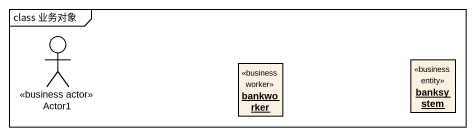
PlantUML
@startuml
mainframe class 业务对象
allowmixing
hide circle
hide empty members
actor Actor1 <<business actor>>
object bankworker <<business worker>>
object banksystem <<business entity>>
@enduml
